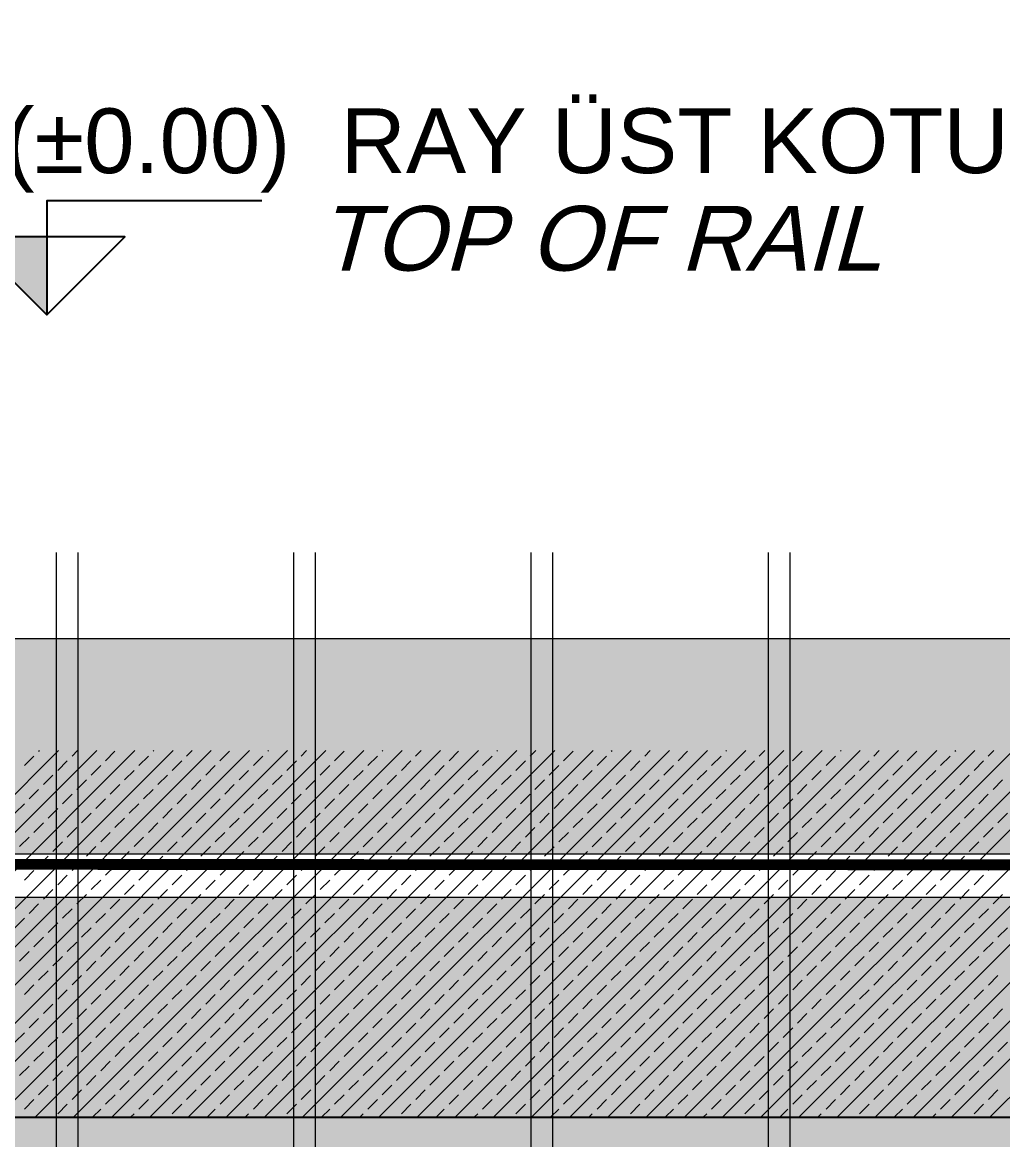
# Model space of a CAD drawing. Header units: metres. Extents: x 400488 to 400591, y 4543956 to 4544011.
# Drawn here: x 400573.79 to 400578.33, y 4543974.11 to 4543979.29 of the extents above; entities that cross this region are included whole.
import ezdxf
from ezdxf.enums import TextEntityAlignment as Align

# ---------------------------------------------------------------- set-up
doc = ezdxf.new("R2010")
doc.units = ezdxf.units.M
doc.linetypes.add('HIDDEN', pattern=[0.375, 0.25, -0.125])
doc.linetypes.add('HIDDEN2', pattern=[4.7625, 3.175, -1.5875])
for name, color, linetype, lineweight in [('A-FLOR-FNSH', 192, 'Continuous', 18), ('A-FLOR-PATT', 8, 'Continuous', 18), ('GD_1', 240, 'Continuous', 5), ('GD_A_BACK-1', 252, 'HIDDEN2', 9), ('GD_hatch2', 34, 'Continuous', 9), ('GD_RETINI', 240, 'Continuous', 5), ('GD_structure', 4, 'Continuous', 5)]:
    doc.layers.add(name, color=color, linetype=linetype, lineweight=lineweight)
doc.layers.add('GD-RIVESTIMENTO', color=254, linetype='Continuous')
doc.layers.add('GD_testi turco', color=2, linetype='Continuous')
doc.styles.add('ARIAL', font='Arial.ttf')
doc.styles.add('ROMANS', font='romans.shx', dxfattribs={"width": 0.85})
doc.styles.add('YP-TXT-ANTET', font='Arial.ttf', dxfattribs={"width": 0.9})

# ---------------------------------------------------------------- blocks, each defined once
blk = doc.blocks.new('gd_sym002')
at = {"color": 2}
blk.add_lwpolyline([(-8.305, 4.403), (0, 4.403), (0, 0), (-3.018, 3.018), (3.024, 3.018), (0, 0)], dxfattribs=at)
blk.add_solid([(0, 3.018), (3.024, 3.018), (0, 0), (3.024, 3.018)], dxfattribs=at)
at = {"color": 0, "style": 'ROMANS', "oblique": 0.1}
blk.add_attdef('QUOTA', text='', height=2.5, dxfattribs=at).set_placement((-0.832, 4.403), align=Align.BOTTOM_RIGHT)

msp = doc.modelspace()

# ---------------------------------------------------------------- hatches: boundary and pattern name
at = {"layer": 'GD_hatch2'}
h = msp.add_hatch(color=256, dxfattribs=at)
h.dxf.hatch_style = 1
h.paths.add_polyline_path([(400560.742, 4543976.4389), (400582.742, 4543976.4389), (400582.742, 4543975.4389), (400560.742, 4543975.4389)])
at = {"layer": 'GD_RETINI', "ltscale": 5}
h = msp.add_hatch(dxfattribs=at)
h.set_pattern_fill('EARTH', color=34, scale=0.1, angle=45)
h.set_pattern_definition([(45, (396526.6472, 4498698.50684), (7e-17, 0.898025612), [0.635, -0.635]), (45, (396526.47884, 4498698.6752), (7e-17, 0.898025612), [0.635, -0.635]), (45, (396526.31046, 4498698.8436), (7e-17, 0.898025612), [0.635, -0.635]), (135, (396526.31046, 4498698.95585), (-0.898025612, 7e-17), [0.635, -0.635]), (135, (396526.47884, 4498699.12423), (-0.898025612, 7e-17), [0.635, -0.635]), (135, (396526.6472, 4498699.2926), (-0.898025612, 7e-17), [0.635, -0.635])])
h.paths.add_polyline_path([(400560.742, 4543967.8239), (400560.742, 4543975.2389), (400582.742, 4543975.2389), (400582.842, 4543967.6489), (400583.842, 4543967.6489), (400583.842, 4544000.6489), (400585.2618, 4544000.6489), (400585.0723, 4544000.0493), (400584.8396, 4543998.0223), (400584.7987, 4543995.8594), (400584.815, 4543994.2841), (400585.0425, 4543991.8968), (400585.1172, 4543986.8447), (400584.9533, 4543984.7646), (400585.0429, 4543982.2556), (400585.1748, 4543978.9119), (400585.1248, 4543975.0907), (400584.5129, 4543972.8297), (400584.7599, 4543970.5789), (400584.4641, 4543966.6826), (400581.5331, 4543966.7632), (400580.35, 4543969.8534), (400581.3449, 4543973.7497), (400575.742, 4543973.7497), (400572.742, 4543973.7497), (400568.3132, 4543974.1715), (400567.742, 4543974.1715), (400563.742, 4543974.1715), (400562.4077, 4543969.6713), (400562.688, 4543966.947), (400559.3042, 4543966.2673), (400559.126, 4543967.5386), (400559.742, 4543967.8239)])

# ---------------------------------------------------------------- linework, layer by layer
at = {"layer": 'A-FLOR-FNSH', "color": 50, "lineweight": 25}
msp.add_line((400560.742, 4543974.2189), (400582.842, 4543974.2189), dxfattribs=at)
at = {"layer": 'A-FLOR-PATT', "linetype": 'Continuous', "lineweight": 5}
for p, q in [((400572.2561, 4543974.2189), (400573.9561, 4543975.9189)), ((400572.433, 4543974.2189), (400574.133, 4543975.9189)), ((400572.6099, 4543974.2189), (400574.3099, 4543975.9189)), ((400572.7868, 4543974.2189), (400574.4868, 4543975.9189)), ((400572.9637, 4543974.2189), (400574.6637, 4543975.9189)), ((400573.1407, 4543974.2189), (400574.8407, 4543975.9189)), ((400573.3176, 4543974.2189), (400575.0176, 4543975.9189)), ((400573.4945, 4543974.2189), (400575.1945, 4543975.9189)), ((400573.6714, 4543974.2189), (400575.3714, 4543975.9189)), ((400573.8483, 4543974.2189), (400575.5483, 4543975.9189)), ((400573.8638, 4543975.9156), (400573.8672, 4543975.9189)), ((400574.0186, 4543975.8934), (400574.0441, 4543975.9189)), ((400574.0253, 4543974.2189), (400575.7253, 4543975.9189)), ((400574.2022, 4543974.2189), (400575.9022, 4543975.9189)), ((400574.3791, 4543974.2189), (400576.0791, 4543975.9189)), ((400574.3945, 4543975.9155), (400574.3979, 4543975.9189)), ((400574.5493, 4543975.8934), (400574.5748, 4543975.9189)), ((400574.556, 4543974.2189), (400576.256, 4543975.9189)), ((400574.7329, 4543974.2189), (400576.4329, 4543975.9189)), ((400574.9098, 4543974.2189), (400576.6098, 4543975.9189)), ((400574.9253, 4543975.9155), (400574.9287, 4543975.9189)), ((400575.0801, 4543975.8934), (400575.1056, 4543975.9189)), ((400575.0868, 4543974.2189), (400576.7868, 4543975.9189)), ((400575.2637, 4543974.2189), (400576.9637, 4543975.9189)), ((400575.4406, 4543974.2189), (400577.1406, 4543975.9189)), ((400575.456, 4543975.9155), (400575.4594, 4543975.9189)), ((400575.6108, 4543975.8934), (400575.6363, 4543975.9189)), ((400575.6175, 4543974.2189), (400577.3175, 4543975.9189)), ((400575.7944, 4543974.2189), (400577.4944, 4543975.9189)), ((400575.9714, 4543974.2189), (400577.6714, 4543975.9189)), ((400575.9868, 4543975.9155), (400575.9902, 4543975.9189)), ((400576.1416, 4543975.8934), (400576.1671, 4543975.9189)), ((400576.1483, 4543974.2189), (400577.8483, 4543975.9189)), ((400576.3252, 4543974.2189), (400578.0252, 4543975.9189)), ((400576.5021, 4543974.2189), (400578.2021, 4543975.9189)), ((400576.5175, 4543975.9155), (400576.5209, 4543975.9189)), ((400576.6723, 4543975.8934), (400576.6978, 4543975.9189)), ((400576.679, 4543974.2189), (400578.379, 4543975.9189)), ((400576.8559, 4543974.2189), (400578.5559, 4543975.9189)), ((400577.0329, 4543974.2189), (400578.7329, 4543975.9189)), ((400577.0482, 4543975.9155), (400577.0517, 4543975.9189)), ((400577.203, 4543975.8934), (400577.2286, 4543975.9189)), ((400577.2098, 4543974.2189), (400578.9098, 4543975.9189)), ((400577.3867, 4543974.2189), (400579.0867, 4543975.9189)), ((400577.5636, 4543974.2189), (400579.2636, 4543975.9189)), ((400577.579, 4543975.9155), (400577.5824, 4543975.9189)), ((400577.7338, 4543975.8933), (400577.7594, 4543975.9189)), ((400577.7405, 4543974.2189), (400579.4405, 4543975.9189)), ((400577.9175, 4543974.2189), (400579.6175, 4543975.9189)), ((400578.0944, 4543974.2189), (400579.7944, 4543975.9189)), ((400578.1097, 4543975.9154), (400578.1132, 4543975.9189)), ((400578.2645, 4543975.8933), (400578.2901, 4543975.9189)), ((400578.2713, 4543974.2189), (400579.9713, 4543975.9189)), ((400573.7975, 4543975.8492), (400573.8417, 4543975.8934)), ((400573.9523, 4543975.8271), (400573.9965, 4543975.8713)), ((400574.1734, 4543975.8713), (400574.2176, 4543975.9156)), ((400574.3282, 4543975.8492), (400574.3724, 4543975.8934)), ((400574.483, 4543975.8271), (400574.5272, 4543975.8713)), ((400574.7041, 4543975.8713), (400574.7484, 4543975.9155)), ((400574.8589, 4543975.8492), (400574.9032, 4543975.8934)), ((400575.0137, 4543975.8271), (400575.058, 4543975.8713)), ((400575.2349, 4543975.8713), (400575.2791, 4543975.9155)), ((400575.3897, 4543975.8492), (400575.4339, 4543975.8934)), ((400575.5445, 4543975.8271), (400575.5887, 4543975.8713)), ((400575.7656, 4543975.8713), (400575.8099, 4543975.9155)), ((400575.9204, 4543975.8492), (400575.9647, 4543975.8934)), ((400576.0752, 4543975.827), (400576.1195, 4543975.8713)), ((400576.2964, 4543975.8713), (400576.3406, 4543975.9155)), ((400576.4512, 4543975.8491), (400576.4954, 4543975.8934)), ((400576.606, 4543975.827), (400576.6502, 4543975.8713)), ((400576.8271, 4543975.8713), (400576.8713, 4543975.9155)), ((400576.9819, 4543975.8491), (400577.0261, 4543975.8934)), ((400577.1367, 4543975.827), (400577.1809, 4543975.8712)), ((400577.3578, 4543975.8712), (400577.4021, 4543975.9155)), ((400577.5126, 4543975.8491), (400577.5569, 4543975.8934)), ((400577.6674, 4543975.827), (400577.7117, 4543975.8712)), ((400577.8886, 4543975.8712), (400577.9328, 4543975.9155)), ((400578.0434, 4543975.8491), (400578.0876, 4543975.8933)), ((400578.1982, 4543975.827), (400578.2424, 4543975.8712)), ((400574.1071, 4543975.805), (400574.1513, 4543975.8492)), ((400574.2619, 4543975.7829), (400574.3061, 4543975.8271)), ((400574.6378, 4543975.805), (400574.682, 4543975.8492)), ((400574.7926, 4543975.7829), (400574.8368, 4543975.8271)), ((400575.1685, 4543975.805), (400575.2128, 4543975.8492)), ((400575.3233, 4543975.7828), (400575.3676, 4543975.8271)), ((400575.6993, 4543975.8049), (400575.7435, 4543975.8492)), ((400575.8541, 4543975.7828), (400575.8983, 4543975.8271)), ((400576.23, 4543975.8049), (400576.2743, 4543975.8492)), ((400576.3848, 4543975.7828), (400576.4291, 4543975.827)), ((400576.7608, 4543975.8049), (400576.805, 4543975.8491)), ((400576.9156, 4543975.7828), (400576.9598, 4543975.827)), ((400577.2915, 4543975.8049), (400577.3357, 4543975.8491)), ((400577.4463, 4543975.7828), (400577.4905, 4543975.827)), ((400577.8222, 4543975.8049), (400577.8665, 4543975.8491)), ((400577.977, 4543975.7828), (400578.0213, 4543975.827)), ((400573.8859, 4543975.7608), (400573.9302, 4543975.805)), ((400574.0407, 4543975.7386), (400574.085, 4543975.7829)), ((400574.4167, 4543975.7607), (400574.4609, 4543975.805)), ((400574.5715, 4543975.7386), (400574.6157, 4543975.7829)), ((400574.9474, 4543975.7607), (400574.9916, 4543975.805)), ((400575.1022, 4543975.7386), (400575.1464, 4543975.7828)), ((400575.4781, 4543975.7607), (400575.5224, 4543975.8049)), ((400575.6329, 4543975.7386), (400575.6772, 4543975.7828)), ((400576.0089, 4543975.7607), (400576.0531, 4543975.8049)), ((400576.1637, 4543975.7386), (400576.2079, 4543975.7828)), ((400576.5396, 4543975.7607), (400576.5839, 4543975.8049)), ((400576.6944, 4543975.7386), (400576.7387, 4543975.7828)), ((400577.0704, 4543975.7607), (400577.1146, 4543975.8049)), ((400577.2252, 4543975.7386), (400577.2694, 4543975.7828)), ((400577.6011, 4543975.7607), (400577.6453, 4543975.8049)), ((400577.7559, 4543975.7385), (400577.8001, 4543975.7828)), ((400578.1318, 4543975.7606), (400578.1761, 4543975.8049)), ((400578.2866, 4543975.7385), (400578.3309, 4543975.7828)), ((400573.8196, 4543975.6944), (400573.8638, 4543975.7386)), ((400573.9744, 4543975.6723), (400574.0186, 4543975.7165)), ((400574.1955, 4543975.7165), (400574.2398, 4543975.7608)), ((400574.3503, 4543975.6944), (400574.3946, 4543975.7386)), ((400574.5051, 4543975.6723), (400574.5494, 4543975.7165)), ((400574.7263, 4543975.7165), (400574.7705, 4543975.7607)), ((400574.8811, 4543975.6944), (400574.9253, 4543975.7386)), ((400575.0359, 4543975.6723), (400575.0801, 4543975.7165)), ((400575.257, 4543975.7165), (400575.3012, 4543975.7607)), ((400575.4118, 4543975.6944), (400575.456, 4543975.7386)), ((400575.5666, 4543975.6723), (400575.6108, 4543975.7165)), ((400575.7877, 4543975.7165), (400575.832, 4543975.7607)), ((400575.9425, 4543975.6944), (400575.9868, 4543975.7386)), ((400576.0973, 4543975.6722), (400576.1416, 4543975.7165)), ((400576.3185, 4543975.7165), (400576.3627, 4543975.7607)), ((400576.4733, 4543975.6943), (400576.5175, 4543975.7386)), ((400576.6281, 4543975.6722), (400576.6723, 4543975.7165)), ((400576.8492, 4543975.7165), (400576.8935, 4543975.7607)), ((400577.004, 4543975.6943), (400577.0483, 4543975.7386)), ((400577.1588, 4543975.6722), (400577.2031, 4543975.7164)), ((400577.38, 4543975.7164), (400577.4242, 4543975.7607)), ((400577.5348, 4543975.6943), (400577.579, 4543975.7386)), ((400577.6896, 4543975.6722), (400577.7338, 4543975.7164)), ((400577.9107, 4543975.7164), (400577.9549, 4543975.7607)), ((400578.0655, 4543975.6943), (400578.1097, 4543975.7385)), ((400578.2203, 4543975.6722), (400578.2645, 4543975.7164)), ((400573.7532, 4543975.6281), (400573.7975, 4543975.6723)), ((400574.1292, 4543975.6502), (400574.1734, 4543975.6944)), ((400574.284, 4543975.6281), (400574.3282, 4543975.6723)), ((400574.6599, 4543975.6502), (400574.7042, 4543975.6944)), ((400574.8147, 4543975.6281), (400574.859, 4543975.6723)), ((400575.1907, 4543975.6502), (400575.2349, 4543975.6944)), ((400575.3455, 4543975.628), (400575.3897, 4543975.6723)), ((400575.7214, 4543975.6501), (400575.7656, 4543975.6944)), ((400575.8762, 4543975.628), (400575.9204, 4543975.6723)), ((400576.2521, 4543975.6501), (400576.2964, 4543975.6944)), ((400576.4069, 4543975.628), (400576.4512, 4543975.6722)), ((400576.7829, 4543975.6501), (400576.8271, 4543975.6943)), ((400576.9377, 4543975.628), (400576.9819, 4543975.6722)), ((400577.3136, 4543975.6501), (400577.3579, 4543975.6943)), ((400577.4684, 4543975.628), (400577.5127, 4543975.6722)), ((400577.8444, 4543975.6501), (400577.8886, 4543975.6943)), ((400577.9992, 4543975.628), (400578.0434, 4543975.6722)), ((400573.908, 4543975.606), (400573.9523, 4543975.6502)), ((400574.0628, 4543975.5838), (400574.1071, 4543975.6281)), ((400574.4388, 4543975.6059), (400574.483, 4543975.6502)), ((400574.5936, 4543975.5838), (400574.6378, 4543975.6281)), ((400574.9695, 4543975.6059), (400575.0138, 4543975.6502)), ((400575.1243, 4543975.5838), (400575.1686, 4543975.628)), ((400575.5003, 4543975.6059), (400575.5445, 4543975.6501)), ((400575.6551, 4543975.5838), (400575.6993, 4543975.628)), ((400576.031, 4543975.6059), (400576.0752, 4543975.6501)), ((400576.1858, 4543975.5838), (400576.23, 4543975.628)), ((400576.5617, 4543975.6059), (400576.606, 4543975.6501)), ((400576.7165, 4543975.5838), (400576.7608, 4543975.628)), ((400577.0925, 4543975.6059), (400577.1367, 4543975.6501)), ((400577.2473, 4543975.5838), (400577.2915, 4543975.628)), ((400577.6232, 4543975.6059), (400577.6675, 4543975.6501)), ((400577.778, 4543975.5837), (400577.8223, 4543975.628)), ((400578.154, 4543975.6058), (400578.1982, 4543975.6501)), ((400578.3088, 4543975.5837), (400578.353, 4543975.628)), ((400573.8417, 4543975.5396), (400573.8859, 4543975.5838)), ((400573.9965, 4543975.5175), (400574.0407, 4543975.5617)), ((400574.2176, 4543975.5617), (400574.2619, 4543975.606)), ((400574.3724, 4543975.5396), (400574.4167, 4543975.5838)), ((400574.5272, 4543975.5175), (400574.5715, 4543975.5617)), ((400574.7484, 4543975.5617), (400574.7926, 4543975.6059)), ((400574.9032, 4543975.5396), (400574.9474, 4543975.5838)), ((400575.058, 4543975.5175), (400575.1022, 4543975.5617)), ((400575.2791, 4543975.5617), (400575.3234, 4543975.6059)), ((400575.4339, 4543975.5396), (400575.4782, 4543975.5838)), ((400575.5887, 4543975.5175), (400575.633, 4543975.5617)), ((400575.8099, 4543975.5617), (400575.8541, 4543975.6059)), ((400575.9647, 4543975.5396), (400576.0089, 4543975.5838)), ((400576.1195, 4543975.5174), (400576.1637, 4543975.5617)), ((400576.3406, 4543975.5617), (400576.3848, 4543975.6059)), ((400576.4954, 4543975.5395), (400576.5396, 4543975.5838)), ((400576.6502, 4543975.5174), (400576.6944, 4543975.5617)), ((400576.8713, 4543975.5617), (400576.9156, 4543975.6059)), ((400577.0261, 4543975.5395), (400577.0704, 4543975.5838)), ((400577.1809, 4543975.5174), (400577.2252, 4543975.5616)), ((400577.4021, 4543975.5616), (400577.4463, 4543975.6059)), ((400577.5569, 4543975.5395), (400577.6011, 4543975.5838)), ((400577.7117, 4543975.5174), (400577.7559, 4543975.5616)), ((400577.9328, 4543975.5616), (400577.9771, 4543975.6059)), ((400578.0876, 4543975.5395), (400578.1319, 4543975.5837)), ((400578.2424, 4543975.5174), (400578.2867, 4543975.5616)), ((400573.7754, 4543975.4733), (400573.8196, 4543975.5175)), ((400574.1513, 4543975.4954), (400574.1955, 4543975.5396)), ((400574.3061, 4543975.4733), (400574.3503, 4543975.5175)), ((400574.682, 4543975.4954), (400574.7263, 4543975.5396)), ((400574.8368, 4543975.4733), (400574.8811, 4543975.5175)), ((400575.2128, 4543975.4954), (400575.257, 4543975.5396)), ((400575.3676, 4543975.4732), (400575.4118, 4543975.5175)), ((400575.7435, 4543975.4953), (400575.7878, 4543975.5396)), ((400575.8983, 4543975.4732), (400575.9426, 4543975.5175)), ((400576.2743, 4543975.4953), (400576.3185, 4543975.5396)), ((400576.4291, 4543975.4732), (400576.4733, 4543975.5174)), ((400576.805, 4543975.4953), (400576.8492, 4543975.5395)), ((400576.9598, 4543975.4732), (400577.004, 4543975.5174)), ((400577.3357, 4543975.4953), (400577.38, 4543975.5395)), ((400577.4905, 4543975.4732), (400577.5348, 4543975.5174)), ((400577.8665, 4543975.4953), (400577.9107, 4543975.5395)), ((400578.0213, 4543975.4732), (400578.0655, 4543975.5174)), ((400573.9302, 4543975.4512), (400573.9744, 4543975.4954)), ((400574.085, 4543975.429), (400574.1292, 4543975.4733)), ((400574.4609, 4543975.4511), (400574.5051, 4543975.4954)), ((400574.6157, 4543975.429), (400574.6599, 4543975.4733)), ((400574.9916, 4543975.4511), (400575.0359, 4543975.4954)), ((400575.1464, 4543975.429), (400575.1907, 4543975.4732)), ((400575.5224, 4543975.4511), (400575.5666, 4543975.4953)), ((400575.6772, 4543975.429), (400575.7214, 4543975.4732)), ((400576.0531, 4543975.4511), (400576.0974, 4543975.4953)), ((400576.2079, 4543975.429), (400576.2522, 4543975.4732)), ((400576.5839, 4543975.4511), (400576.6281, 4543975.4953)), ((400576.7387, 4543975.429), (400576.7829, 4543975.4732)), ((400577.1146, 4543975.4511), (400577.1588, 4543975.4953)), ((400577.2694, 4543975.429), (400577.3136, 4543975.4732)), ((400577.6453, 4543975.4511), (400577.6896, 4543975.4953)), ((400577.8001, 4543975.4289), (400577.8444, 4543975.4732)), ((400578.1761, 4543975.451), (400578.2203, 4543975.4953)), ((400573.8638, 4543975.3848), (400573.9081, 4543975.429)), ((400574.0186, 4543975.3627), (400574.0629, 4543975.4069)), ((400574.2398, 4543975.4069), (400574.284, 4543975.4512)), ((400574.3946, 4543975.3848), (400574.4388, 4543975.429)), ((400574.5494, 4543975.3627), (400574.5936, 4543975.4069)), ((400574.7705, 4543975.4069), (400574.8147, 4543975.4511)), ((400574.9253, 4543975.3848), (400574.9695, 4543975.429)), ((400575.0801, 4543975.3627), (400575.1243, 4543975.4069)), ((400575.3012, 4543975.4069), (400575.3455, 4543975.4511)), ((400575.456, 4543975.3848), (400575.5003, 4543975.429)), ((400575.6108, 4543975.3627), (400575.6551, 4543975.4069)), ((400575.832, 4543975.4069), (400575.8762, 4543975.4511)), ((400575.9868, 4543975.3848), (400576.031, 4543975.429)), ((400576.1416, 4543975.3626), (400576.1858, 4543975.4069)), ((400576.3627, 4543975.4069), (400576.407, 4543975.4511)), ((400576.5175, 4543975.3847), (400576.5618, 4543975.429)), ((400576.6723, 4543975.3626), (400576.7166, 4543975.4069)), ((400576.8935, 4543975.4069), (400576.9377, 4543975.4511)), ((400577.0483, 4543975.3847), (400577.0925, 4543975.429)), ((400577.2031, 4543975.3626), (400577.2473, 4543975.4068)), ((400577.4242, 4543975.4068), (400577.4684, 4543975.4511)), ((400577.579, 4543975.3847), (400577.6232, 4543975.429)), ((400577.7338, 4543975.3626), (400577.778, 4543975.4068)), ((400577.9549, 4543975.4068), (400577.9992, 4543975.4511)), ((400578.1097, 4543975.3847), (400578.154, 4543975.4289)), ((400578.2645, 4543975.3626), (400578.3088, 4543975.4068)), ((400573.7975, 4543975.3185), (400573.8417, 4543975.3627)), ((400574.1734, 4543975.3406), (400574.2177, 4543975.3848)), ((400574.3282, 4543975.3185), (400574.3725, 4543975.3627)), ((400574.7042, 4543975.3406), (400574.7484, 4543975.3848)), ((400574.859, 4543975.3185), (400574.9032, 4543975.3627)), ((400575.2349, 4543975.3406), (400575.2791, 4543975.3848)), ((400575.3897, 4543975.3184), (400575.4339, 4543975.3627)), ((400575.7656, 4543975.3405), (400575.8099, 4543975.3848)), ((400575.9204, 4543975.3184), (400575.9647, 4543975.3627)), ((400576.2964, 4543975.3405), (400576.3406, 4543975.3848)), ((400576.4512, 4543975.3184), (400576.4954, 4543975.3626)), ((400576.8271, 4543975.3405), (400576.8714, 4543975.3847)), ((400576.9819, 4543975.3184), (400577.0262, 4543975.3626)), ((400577.3579, 4543975.3405), (400577.4021, 4543975.3847)), ((400577.5127, 4543975.3184), (400577.5569, 4543975.3626)), ((400577.8886, 4543975.3405), (400577.9328, 4543975.3847)), ((400578.0434, 4543975.3184), (400578.0876, 4543975.3626)), ((400573.9523, 4543975.2964), (400573.9965, 4543975.3406)), ((400574.1071, 4543975.2742), (400574.1513, 4543975.3185)), ((400574.483, 4543975.2963), (400574.5273, 4543975.3406)), ((400574.6378, 4543975.2742), (400574.6821, 4543975.3185)), ((400575.0138, 4543975.2963), (400575.058, 4543975.3406)), ((400575.1686, 4543975.2742), (400575.2128, 4543975.3184)), ((400575.5445, 4543975.2963), (400575.5887, 4543975.3405)), ((400575.6993, 4543975.2742), (400575.7435, 4543975.3184)), ((400576.0752, 4543975.2963), (400576.1195, 4543975.3405)), ((400576.23, 4543975.2742), (400576.2743, 4543975.3184)), ((400576.606, 4543975.2963), (400576.6502, 4543975.3405)), ((400576.7608, 4543975.2742), (400576.805, 4543975.3184)), ((400577.1367, 4543975.2963), (400577.181, 4543975.3405)), ((400577.2915, 4543975.2742), (400577.3358, 4543975.3184)), ((400577.6675, 4543975.2963), (400577.7117, 4543975.3405)), ((400577.8223, 4543975.2741), (400577.8665, 4543975.3184)), ((400578.1982, 4543975.2962), (400578.2424, 4543975.3405)), ((400573.8859, 4543975.23), (400573.9302, 4543975.2742)), ((400574.0407, 4543975.2079), (400574.085, 4543975.2521)), ((400574.2619, 4543975.2521), (400574.3061, 4543975.2964)), ((400574.4167, 4543975.23), (400574.4609, 4543975.2742)), ((400574.5715, 4543975.2079), (400574.6157, 4543975.2521)), ((400574.7926, 4543975.2521), (400574.8368, 4543975.2963)), ((400574.9474, 4543975.23), (400574.9916, 4543975.2742)), ((400575.1022, 4543975.2079), (400575.1464, 4543975.2521)), ((400575.3234, 4543975.2521), (400575.3676, 4543975.2963)), ((400575.4782, 4543975.23), (400575.5224, 4543975.2742)), ((400575.633, 4543975.2079), (400575.6772, 4543975.2521)), ((400575.8541, 4543975.2521), (400575.8983, 4543975.2963)), ((400576.0089, 4543975.23), (400576.0531, 4543975.2742)), ((400576.1637, 4543975.2078), (400576.2079, 4543975.2521)), ((400576.3848, 4543975.2521), (400576.4291, 4543975.2963)), ((400576.5396, 4543975.2299), (400576.5839, 4543975.2742)), ((400576.6944, 4543975.2078), (400576.7387, 4543975.2521)), ((400576.9156, 4543975.2521), (400576.9598, 4543975.2963)), ((400577.0704, 4543975.2299), (400577.1146, 4543975.2742)), ((400577.2252, 4543975.2078), (400577.2694, 4543975.252)), ((400577.4463, 4543975.252), (400577.4906, 4543975.2963)), ((400577.6011, 4543975.2299), (400577.6454, 4543975.2742)), ((400577.7559, 4543975.2078), (400577.8002, 4543975.252)), ((400577.9771, 4543975.252), (400578.0213, 4543975.2963)), ((400578.1319, 4543975.2299), (400578.1761, 4543975.2741)), ((400578.2867, 4543975.2078), (400578.3309, 4543975.252)), ((400573.8196, 4543975.1637), (400573.8638, 4543975.2079)), ((400574.1955, 4543975.1858), (400574.2398, 4543975.23)), ((400574.3503, 4543975.1637), (400574.3946, 4543975.2079)), ((400574.7263, 4543975.1858), (400574.7705, 4543975.23)), ((400574.8811, 4543975.1637), (400574.9253, 4543975.2079)), ((400575.257, 4543975.1858), (400575.3012, 4543975.23)), ((400575.4118, 4543975.1636), (400575.456, 4543975.2079)), ((400575.7878, 4543975.1857), (400575.832, 4543975.23)), ((400575.9426, 4543975.1636), (400575.9868, 4543975.2079)), ((400576.3185, 4543975.1857), (400576.3627, 4543975.23)), ((400576.4733, 4543975.1636), (400576.5175, 4543975.2078)), ((400576.8492, 4543975.1857), (400576.8935, 4543975.2299)), ((400577.004, 4543975.1636), (400577.0483, 4543975.2078)), ((400577.38, 4543975.1857), (400577.4242, 4543975.2299)), ((400577.5348, 4543975.1636), (400577.579, 4543975.2078)), ((400577.9107, 4543975.1857), (400577.955, 4543975.2299)), ((400578.0655, 4543975.1636), (400578.1098, 4543975.2078)), ((400573.7533, 4543975.0973), (400573.7975, 4543975.1416)), ((400573.9744, 4543975.1416), (400574.0186, 4543975.1858)), ((400574.1292, 4543975.1194), (400574.1734, 4543975.1637)), ((400574.284, 4543975.0973), (400574.3282, 4543975.1416)), ((400574.5051, 4543975.1415), (400574.5494, 4543975.1858)), ((400574.6599, 4543975.1194), (400574.7042, 4543975.1637)), ((400574.8147, 4543975.0973), (400574.859, 4543975.1415)), ((400575.0359, 4543975.1415), (400575.0801, 4543975.1858)), ((400575.1907, 4543975.1194), (400575.2349, 4543975.1636)), ((400575.3455, 4543975.0973), (400575.3897, 4543975.1415)), ((400575.5666, 4543975.1415), (400575.6108, 4543975.1857)), ((400575.7214, 4543975.1194), (400575.7656, 4543975.1636)), ((400576.0974, 4543975.1415), (400576.1416, 4543975.1857)), ((400576.2522, 4543975.1194), (400576.2964, 4543975.1636)), ((400576.6281, 4543975.1415), (400576.6723, 4543975.1857)), ((400576.7829, 4543975.1194), (400576.8271, 4543975.1636)), ((400577.1588, 4543975.1415), (400577.2031, 4543975.1857)), ((400577.3136, 4543975.1194), (400577.3579, 4543975.1636)), ((400577.6896, 4543975.1415), (400577.7338, 4543975.1857)), ((400577.8444, 4543975.1193), (400577.8886, 4543975.1636)), ((400578.2203, 4543975.1414), (400578.2646, 4543975.1857)), ((400573.9081, 4543975.0752), (400573.9523, 4543975.1194)), ((400574.0629, 4543975.0531), (400574.1071, 4543975.0973)), ((400574.4388, 4543975.0752), (400574.483, 4543975.1194)), ((400574.5936, 4543975.0531), (400574.6378, 4543975.0973)), ((400574.9695, 4543975.0752), (400575.0138, 4543975.1194)), ((400575.1243, 4543975.0531), (400575.1686, 4543975.0973)), ((400575.5003, 4543975.0752), (400575.5445, 4543975.1194)), ((400575.6551, 4543975.0531), (400575.6993, 4543975.0973)), ((400575.8762, 4543975.0973), (400575.9204, 4543975.1415)), ((400576.031, 4543975.0752), (400576.0752, 4543975.1194)), ((400576.1858, 4543975.053), (400576.23, 4543975.0973)), ((400576.407, 4543975.0973), (400576.4512, 4543975.1415)), ((400576.5618, 4543975.0751), (400576.606, 4543975.1194)), ((400576.7166, 4543975.053), (400576.7608, 4543975.0973)), ((400576.9377, 4543975.0973), (400576.9819, 4543975.1415)), ((400577.0925, 4543975.0751), (400577.1367, 4543975.1194)), ((400577.2473, 4543975.053), (400577.2915, 4543975.0972)), ((400577.4684, 4543975.0972), (400577.5127, 4543975.1415)), ((400577.6232, 4543975.0751), (400577.6675, 4543975.1194)), ((400577.778, 4543975.053), (400577.8223, 4543975.0972)), ((400577.9992, 4543975.0972), (400578.0434, 4543975.1415)), ((400578.154, 4543975.0751), (400578.1982, 4543975.1193)), ((400578.3088, 4543975.053), (400578.353, 4543975.0972)), ((400573.8417, 4543975.0089), (400573.8859, 4543975.0531)), ((400574.2177, 4543975.031), (400574.2619, 4543975.0752)), ((400574.3725, 4543975.0089), (400574.4167, 4543975.0531)), ((400574.7484, 4543975.031), (400574.7926, 4543975.0752)), ((400574.9032, 4543975.0089), (400574.9474, 4543975.0531)), ((400575.2791, 4543975.031), (400575.3234, 4543975.0752)), ((400575.4339, 4543975.0088), (400575.4782, 4543975.0531)), ((400575.8099, 4543975.0309), (400575.8541, 4543975.0752)), ((400575.9647, 4543975.0088), (400576.0089, 4543975.0531)), ((400576.3406, 4543975.0309), (400576.3848, 4543975.0752)), ((400576.4954, 4543975.0088), (400576.5396, 4543975.053)), ((400576.8714, 4543975.0309), (400576.9156, 4543975.0751)), ((400577.0262, 4543975.0088), (400577.0704, 4543975.053)), ((400577.4021, 4543975.0309), (400577.4463, 4543975.0751)), ((400577.5569, 4543975.0088), (400577.6011, 4543975.053)), ((400577.9328, 4543975.0309), (400577.9771, 4543975.0751)), ((400578.0876, 4543975.0088), (400578.1319, 4543975.053)), ((400573.7754, 4543974.9425), (400573.8196, 4543974.9868)), ((400573.9965, 4543974.9868), (400574.0407, 4543975.031)), ((400574.1513, 4543974.9646), (400574.1955, 4543975.0089)), ((400574.3061, 4543974.9425), (400574.3503, 4543974.9868)), ((400574.5273, 4543974.9867), (400574.5715, 4543975.031)), ((400574.6821, 4543974.9646), (400574.7263, 4543975.0089)), ((400574.8369, 4543974.9425), (400574.8811, 4543974.9867)), ((400575.058, 4543974.9867), (400575.1022, 4543975.031)), ((400575.2128, 4543974.9646), (400575.257, 4543975.0088)), ((400575.3676, 4543974.9425), (400575.4118, 4543974.9867)), ((400575.5887, 4543974.9867), (400575.633, 4543975.0309)), ((400575.7435, 4543974.9646), (400575.7878, 4543975.0088)), ((400575.8983, 4543974.9425), (400575.9426, 4543974.9867)), ((400576.1195, 4543974.9867), (400576.1637, 4543975.0309)), ((400576.2743, 4543974.9646), (400576.3185, 4543975.0088)), ((400576.4291, 4543974.9425), (400576.4733, 4543974.9867)), ((400576.6502, 4543974.9867), (400576.6944, 4543975.0309)), ((400576.805, 4543974.9646), (400576.8492, 4543975.0088)), ((400576.9598, 4543974.9425), (400577.004, 4543974.9867)), ((400577.181, 4543974.9867), (400577.2252, 4543975.0309)), ((400577.3358, 4543974.9646), (400577.38, 4543975.0088)), ((400577.4906, 4543974.9424), (400577.5348, 4543974.9867)), ((400577.7117, 4543974.9867), (400577.7559, 4543975.0309)), ((400577.8665, 4543974.9645), (400577.9107, 4543975.0088)), ((400578.0213, 4543974.9424), (400578.0655, 4543974.9867)), ((400578.2424, 4543974.9866), (400578.2867, 4543975.0309)), ((400573.9302, 4543974.9204), (400573.9744, 4543974.9647)), ((400574.085, 4543974.8983), (400574.1292, 4543974.9425)), ((400574.4609, 4543974.9204), (400574.5051, 4543974.9646)), ((400574.6157, 4543974.8983), (400574.6599, 4543974.9425)), ((400574.9917, 4543974.9204), (400575.0359, 4543974.9646)), ((400575.1465, 4543974.8983), (400575.1907, 4543974.9425)), ((400575.5224, 4543974.9204), (400575.5666, 4543974.9646)), ((400575.6772, 4543974.8983), (400575.7214, 4543974.9425)), ((400576.0531, 4543974.9204), (400576.0974, 4543974.9646)), ((400576.2079, 4543974.8982), (400576.2522, 4543974.9425)), ((400576.5839, 4543974.9203), (400576.6281, 4543974.9646)), ((400576.7387, 4543974.8982), (400576.7829, 4543974.9425)), ((400577.1146, 4543974.9203), (400577.1588, 4543974.9646)), ((400577.2694, 4543974.8982), (400577.3136, 4543974.9424)), ((400577.6454, 4543974.9203), (400577.6896, 4543974.9646)), ((400577.8002, 4543974.8982), (400577.8444, 4543974.9424)), ((400578.1761, 4543974.9203), (400578.2203, 4543974.9645)), ((400573.8638, 4543974.8541), (400573.9081, 4543974.8983)), ((400574.2398, 4543974.8762), (400574.284, 4543974.9204)), ((400574.3946, 4543974.8541), (400574.4388, 4543974.8983)), ((400574.7705, 4543974.8762), (400574.8147, 4543974.9204)), ((400574.9253, 4543974.8541), (400574.9695, 4543974.8983)), ((400575.3013, 4543974.8762), (400575.3455, 4543974.9204)), ((400575.4561, 4543974.854), (400575.5003, 4543974.8983)), ((400575.832, 4543974.8761), (400575.8762, 4543974.9204)), ((400575.9868, 4543974.854), (400576.031, 4543974.8983)), ((400576.3627, 4543974.8761), (400576.407, 4543974.9204)), ((400576.5175, 4543974.854), (400576.5618, 4543974.8982)), ((400576.8935, 4543974.8761), (400576.9377, 4543974.9203)), ((400577.0483, 4543974.854), (400577.0925, 4543974.8982)), ((400577.4242, 4543974.8761), (400577.4684, 4543974.9203)), ((400577.579, 4543974.854), (400577.6232, 4543974.8982)), ((400577.955, 4543974.8761), (400577.9992, 4543974.9203)), ((400578.1098, 4543974.854), (400578.154, 4543974.8982)), ((400573.7975, 4543974.7877), (400573.8417, 4543974.832)), ((400574.0186, 4543974.832), (400574.0629, 4543974.8762)), ((400574.1734, 4543974.8098), (400574.2177, 4543974.8541)), ((400574.3282, 4543974.7877), (400574.3725, 4543974.832)), ((400574.5494, 4543974.8319), (400574.5936, 4543974.8762)), ((400574.7042, 4543974.8098), (400574.7484, 4543974.8541)), ((400574.859, 4543974.7877), (400574.9032, 4543974.8319)), ((400575.0801, 4543974.8319), (400575.1243, 4543974.8762)), ((400575.2349, 4543974.8098), (400575.2791, 4543974.854)), ((400575.3897, 4543974.7877), (400575.4339, 4543974.8319)), ((400575.6109, 4543974.8319), (400575.6551, 4543974.8761)), ((400575.7657, 4543974.8098), (400575.8099, 4543974.854)), ((400575.9205, 4543974.7877), (400575.9647, 4543974.8319)), ((400576.1416, 4543974.8319), (400576.1858, 4543974.8761)), ((400576.2964, 4543974.8098), (400576.3406, 4543974.854)), ((400576.4512, 4543974.7877), (400576.4954, 4543974.8319)), ((400576.6723, 4543974.8319), (400576.7166, 4543974.8761)), ((400576.8271, 4543974.8098), (400576.8714, 4543974.854)), ((400576.9819, 4543974.7877), (400577.0262, 4543974.8319)), ((400577.2031, 4543974.8319), (400577.2473, 4543974.8761)), ((400577.3579, 4543974.8098), (400577.4021, 4543974.854)), ((400577.5127, 4543974.7876), (400577.5569, 4543974.8319)), ((400577.7338, 4543974.8319), (400577.778, 4543974.8761)), ((400577.8886, 4543974.8097), (400577.9328, 4543974.854)), ((400578.0434, 4543974.7876), (400578.0876, 4543974.8319)), ((400578.2646, 4543974.8318), (400578.3088, 4543974.8761)), ((400573.9523, 4543974.7656), (400573.9965, 4543974.8099)), ((400574.1071, 4543974.7435), (400574.1513, 4543974.7877)), ((400574.483, 4543974.7656), (400574.5273, 4543974.8098)), ((400574.6378, 4543974.7435), (400574.6821, 4543974.7877)), ((400575.0138, 4543974.7656), (400575.058, 4543974.8098)), ((400575.1686, 4543974.7435), (400575.2128, 4543974.7877)), ((400575.5445, 4543974.7656), (400575.5887, 4543974.8098)), ((400575.6993, 4543974.7435), (400575.7435, 4543974.7877)), ((400576.0753, 4543974.7656), (400576.1195, 4543974.8098)), ((400576.2301, 4543974.7434), (400576.2743, 4543974.7877)), ((400576.606, 4543974.7656), (400576.6502, 4543974.8098)), ((400576.7608, 4543974.7434), (400576.805, 4543974.7877)), ((400577.1367, 4543974.7655), (400577.181, 4543974.8098)), ((400577.2915, 4543974.7434), (400577.3358, 4543974.7876)), ((400577.6675, 4543974.7655), (400577.7117, 4543974.8098)), ((400577.8223, 4543974.7434), (400577.8665, 4543974.7876)), ((400578.1982, 4543974.7655), (400578.2424, 4543974.8097)), ((400573.886, 4543974.6993), (400573.9302, 4543974.7435)), ((400574.2619, 4543974.7214), (400574.3061, 4543974.7656)), ((400574.4167, 4543974.6993), (400574.4609, 4543974.7435)), ((400574.7926, 4543974.7214), (400574.8369, 4543974.7656)), ((400574.9474, 4543974.6993), (400574.9917, 4543974.7435)), ((400575.3234, 4543974.7214), (400575.3676, 4543974.7656)), ((400575.4782, 4543974.6992), (400575.5224, 4543974.7435)), ((400575.8541, 4543974.7213), (400575.8983, 4543974.7656)), ((400576.0089, 4543974.6992), (400576.0531, 4543974.7435)), ((400576.3849, 4543974.7213), (400576.4291, 4543974.7656)), ((400576.5397, 4543974.6992), (400576.5839, 4543974.7434)), ((400576.9156, 4543974.7213), (400576.9598, 4543974.7655)), ((400577.0704, 4543974.6992), (400577.1146, 4543974.7434)), ((400577.4463, 4543974.7213), (400577.4906, 4543974.7655)), ((400577.6011, 4543974.6992), (400577.6454, 4543974.7434)), ((400577.9771, 4543974.7213), (400578.0213, 4543974.7655)), ((400578.1319, 4543974.6992), (400578.1761, 4543974.7434)), ((400573.8196, 4543974.6329), (400573.8638, 4543974.6772)), ((400574.0408, 4543974.6772), (400574.085, 4543974.7214)), ((400574.1956, 4543974.655), (400574.2398, 4543974.6993)), ((400574.3504, 4543974.6329), (400574.3946, 4543974.6772)), ((400574.5715, 4543974.6771), (400574.6157, 4543974.7214)), ((400574.7263, 4543974.655), (400574.7705, 4543974.6993)), ((400574.8811, 4543974.6329), (400574.9253, 4543974.6771)), ((400575.1022, 4543974.6771), (400575.1465, 4543974.7214)), ((400575.257, 4543974.655), (400575.3013, 4543974.6992)), ((400575.4118, 4543974.6329), (400575.4561, 4543974.6771)), ((400575.633, 4543974.6771), (400575.6772, 4543974.7213)), ((400575.7878, 4543974.655), (400575.832, 4543974.6992)), ((400575.9426, 4543974.6329), (400575.9868, 4543974.6771)), ((400576.1637, 4543974.6771), (400576.2079, 4543974.7213)), ((400576.3185, 4543974.655), (400576.3627, 4543974.6992)), ((400576.4733, 4543974.6329), (400576.5175, 4543974.6771)), ((400576.6945, 4543974.6771), (400576.7387, 4543974.7213)), ((400576.8493, 4543974.655), (400576.8935, 4543974.6992)), ((400577.0041, 4543974.6329), (400577.0483, 4543974.6771)), ((400577.2252, 4543974.6771), (400577.2694, 4543974.7213)), ((400577.38, 4543974.655), (400577.4242, 4543974.6992)), ((400577.5348, 4543974.6328), (400577.579, 4543974.6771)), ((400577.7559, 4543974.6771), (400577.8002, 4543974.7213)), ((400577.9107, 4543974.6549), (400577.955, 4543974.6992)), ((400578.0655, 4543974.6328), (400578.1098, 4543974.6771)), ((400578.2867, 4543974.677), (400578.3309, 4543974.7213)), ((400573.9744, 4543974.6108), (400574.0186, 4543974.6551)), ((400574.1292, 4543974.5887), (400574.1734, 4543974.6329)), ((400574.5052, 4543974.6108), (400574.5494, 4543974.655)), ((400574.66, 4543974.5887), (400574.7042, 4543974.6329)), ((400575.0359, 4543974.6108), (400575.0801, 4543974.655)), ((400575.1907, 4543974.5887), (400575.2349, 4543974.6329)), ((400575.5666, 4543974.6108), (400575.6109, 4543974.655)), ((400575.7214, 4543974.5887), (400575.7657, 4543974.6329)), ((400576.0974, 4543974.6108), (400576.1416, 4543974.655)), ((400576.2522, 4543974.5886), (400576.2964, 4543974.6329)), ((400576.6281, 4543974.6108), (400576.6723, 4543974.655)), ((400576.7829, 4543974.5886), (400576.8271, 4543974.6329)), ((400577.1589, 4543974.6107), (400577.2031, 4543974.655)), ((400577.3137, 4543974.5886), (400577.3579, 4543974.6328)), ((400577.6896, 4543974.6107), (400577.7338, 4543974.655)), ((400577.8444, 4543974.5886), (400577.8886, 4543974.6328)), ((400578.2203, 4543974.6107), (400578.2646, 4543974.6549)), ((400573.7533, 4543974.5666), (400573.7975, 4543974.6108)), ((400573.9081, 4543974.5445), (400573.9523, 4543974.5887)), ((400574.284, 4543974.5666), (400574.3282, 4543974.6108)), ((400574.4388, 4543974.5445), (400574.483, 4543974.5887)), ((400574.8148, 4543974.5666), (400574.859, 4543974.6108)), ((400574.9696, 4543974.5445), (400575.0138, 4543974.5887)), ((400575.3455, 4543974.5666), (400575.3897, 4543974.6108)), ((400575.5003, 4543974.5444), (400575.5445, 4543974.5887)), ((400575.8762, 4543974.5665), (400575.9205, 4543974.6108)), ((400576.031, 4543974.5444), (400576.0753, 4543974.5887)), ((400576.407, 4543974.5665), (400576.4512, 4543974.6108)), ((400576.5618, 4543974.5444), (400576.606, 4543974.5886)), ((400576.9377, 4543974.5665), (400576.9819, 4543974.6107)), ((400577.0925, 4543974.5444), (400577.1367, 4543974.5886)), ((400577.4685, 4543974.5665), (400577.5127, 4543974.6107)), ((400577.6233, 4543974.5444), (400577.6675, 4543974.5886)), ((400577.9992, 4543974.5665), (400578.0434, 4543974.6107)), ((400578.154, 4543974.5444), (400578.1982, 4543974.5886)), ((400573.8417, 4543974.4781), (400573.886, 4543974.5224)), ((400574.0629, 4543974.5224), (400574.1071, 4543974.5666)), ((400574.2177, 4543974.5002), (400574.2619, 4543974.5445)), ((400574.3725, 4543974.4781), (400574.4167, 4543974.5224)), ((400574.5936, 4543974.5223), (400574.6378, 4543974.5666)), ((400574.7484, 4543974.5002), (400574.7926, 4543974.5445)), ((400574.9032, 4543974.4781), (400574.9474, 4543974.5223)), ((400575.1244, 4543974.5223), (400575.1686, 4543974.5666)), ((400575.2792, 4543974.5002), (400575.3234, 4543974.5444)), ((400575.434, 4543974.4781), (400575.4782, 4543974.5223)), ((400575.6551, 4543974.5223), (400575.6993, 4543974.5665)), ((400575.8099, 4543974.5002), (400575.8541, 4543974.5444)), ((400575.9647, 4543974.4781), (400576.0089, 4543974.5223)), ((400576.1858, 4543974.5223), (400576.2301, 4543974.5665)), ((400576.3406, 4543974.5002), (400576.3849, 4543974.5444)), ((400576.4954, 4543974.4781), (400576.5397, 4543974.5223)), ((400576.7166, 4543974.5223), (400576.7608, 4543974.5665)), ((400576.8714, 4543974.5002), (400576.9156, 4543974.5444)), ((400577.0262, 4543974.4781), (400577.0704, 4543974.5223)), ((400577.2473, 4543974.5223), (400577.2915, 4543974.5665)), ((400577.4021, 4543974.5002), (400577.4463, 4543974.5444)), ((400577.5569, 4543974.478), (400577.6011, 4543974.5223)), ((400577.7781, 4543974.5223), (400577.8223, 4543974.5665)), ((400577.9329, 4543974.5001), (400577.9771, 4543974.5444)), ((400578.0877, 4543974.478), (400578.1319, 4543974.5223)), ((400578.3088, 4543974.5222), (400578.353, 4543974.5665)), ((400573.9965, 4543974.456), (400574.0408, 4543974.5003)), ((400574.1513, 4543974.4339), (400574.1956, 4543974.4781)), ((400574.5273, 4543974.456), (400574.5715, 4543974.5002)), ((400574.6821, 4543974.4339), (400574.7263, 4543974.4781)), ((400575.058, 4543974.456), (400575.1022, 4543974.5002)), ((400575.2128, 4543974.4339), (400575.257, 4543974.4781)), ((400575.5888, 4543974.456), (400575.633, 4543974.5002)), ((400575.7436, 4543974.4339), (400575.7878, 4543974.4781)), ((400576.1195, 4543974.456), (400576.1637, 4543974.5002)), ((400576.2743, 4543974.4338), (400576.3185, 4543974.4781)), ((400576.6502, 4543974.456), (400576.6945, 4543974.5002)), ((400576.805, 4543974.4338), (400576.8493, 4543974.4781)), ((400577.181, 4543974.4559), (400577.2252, 4543974.5002)), ((400577.3358, 4543974.4338), (400577.38, 4543974.478)), ((400577.7117, 4543974.4559), (400577.7559, 4543974.5002)), ((400577.8665, 4543974.4338), (400577.9107, 4543974.478)), ((400578.2425, 4543974.4559), (400578.2867, 4543974.5001)), ((400573.7754, 4543974.4118), (400573.8196, 4543974.456)), ((400573.9302, 4543974.3897), (400573.9744, 4543974.4339)), ((400574.3061, 4543974.4118), (400574.3504, 4543974.456)), ((400574.4609, 4543974.3897), (400574.5052, 4543974.4339)), ((400574.8369, 4543974.4118), (400574.8811, 4543974.456)), ((400574.9917, 4543974.3897), (400575.0359, 4543974.4339)), ((400575.3676, 4543974.4118), (400575.4118, 4543974.456)), ((400575.5224, 4543974.3896), (400575.5666, 4543974.4339)), ((400575.8984, 4543974.4117), (400575.9426, 4543974.456)), ((400576.0532, 4543974.3896), (400576.0974, 4543974.4339)), ((400576.4291, 4543974.4117), (400576.4733, 4543974.456)), ((400576.5839, 4543974.3896), (400576.6281, 4543974.4338)), ((400576.9598, 4543974.4117), (400577.0041, 4543974.4559)), ((400577.1146, 4543974.3896), (400577.1589, 4543974.4338)), ((400577.4906, 4543974.4117), (400577.5348, 4543974.4559)), ((400577.6454, 4543974.3896), (400577.6896, 4543974.4338)), ((400578.0213, 4543974.4117), (400578.0655, 4543974.4559)), ((400578.1761, 4543974.3896), (400578.2203, 4543974.4338)), ((400573.8638, 4543974.3233), (400573.9081, 4543974.3676)), ((400574.085, 4543974.3676), (400574.1292, 4543974.4118)), ((400574.2398, 4543974.3454), (400574.284, 4543974.3897)), ((400574.3946, 4543974.3233), (400574.4388, 4543974.3676)), ((400574.6157, 4543974.3675), (400574.66, 4543974.4118)), ((400574.7705, 4543974.3454), (400574.8148, 4543974.3897)), ((400574.9253, 4543974.3233), (400574.9696, 4543974.3675)), ((400575.1465, 4543974.3675), (400575.1907, 4543974.4118)), ((400575.3013, 4543974.3454), (400575.3455, 4543974.3896)), ((400575.4561, 4543974.3233), (400575.5003, 4543974.3675)), ((400575.6772, 4543974.3675), (400575.7214, 4543974.4117)), ((400575.832, 4543974.3454), (400575.8762, 4543974.3896)), ((400575.9868, 4543974.3233), (400576.031, 4543974.3675)), ((400576.208, 4543974.3675), (400576.2522, 4543974.4117)), ((400576.3628, 4543974.3454), (400576.407, 4543974.3896)), ((400576.5176, 4543974.3233), (400576.5618, 4543974.3675)), ((400576.7387, 4543974.3675), (400576.7829, 4543974.4117)), ((400576.8935, 4543974.3454), (400576.9377, 4543974.3896)), ((400577.0483, 4543974.3233), (400577.0925, 4543974.3675)), ((400577.2694, 4543974.3675), (400577.3137, 4543974.4117)), ((400577.4242, 4543974.3454), (400577.4685, 4543974.3896)), ((400577.579, 4543974.3232), (400577.6233, 4543974.3675)), ((400577.8002, 4543974.3675), (400577.8444, 4543974.4117)), ((400577.955, 4543974.3453), (400577.9992, 4543974.3896)), ((400578.1098, 4543974.3232), (400578.154, 4543974.3675)), ((400574.0186, 4543974.3012), (400574.0629, 4543974.3455)), ((400574.1734, 4543974.2791), (400574.2177, 4543974.3233)), ((400574.5494, 4543974.3012), (400574.5936, 4543974.3454)), ((400574.7042, 4543974.2791), (400574.7484, 4543974.3233)), ((400575.0801, 4543974.3012), (400575.1244, 4543974.3454)), ((400575.2349, 4543974.2791), (400575.2792, 4543974.3233)), ((400575.6109, 4543974.3012), (400575.6551, 4543974.3454)), ((400575.7657, 4543974.2791), (400575.8099, 4543974.3233)), ((400576.1416, 4543974.3012), (400576.1858, 4543974.3454)), ((400576.2964, 4543974.279), (400576.3406, 4543974.3233)), ((400576.6724, 4543974.3012), (400576.7166, 4543974.3454)), ((400576.8272, 4543974.279), (400576.8714, 4543974.3233)), ((400577.2031, 4543974.3011), (400577.2473, 4543974.3454)), ((400577.3579, 4543974.279), (400577.4021, 4543974.3232)), ((400577.7338, 4543974.3011), (400577.7781, 4543974.3454)), ((400577.8886, 4543974.279), (400577.9329, 4543974.3232)), ((400578.2646, 4543974.3011), (400578.3088, 4543974.3453)), ((400573.7975, 4543974.257), (400573.8417, 4543974.3012)), ((400573.9523, 4543974.2349), (400573.9965, 4543974.2791)), ((400574.3282, 4543974.257), (400574.3725, 4543974.3012)), ((400574.483, 4543974.2349), (400574.5273, 4543974.2791)), ((400574.859, 4543974.257), (400574.9032, 4543974.3012)), ((400575.0138, 4543974.2349), (400575.058, 4543974.2791)), ((400575.3897, 4543974.257), (400575.434, 4543974.3012)), ((400575.5445, 4543974.2348), (400575.5888, 4543974.2791)), ((400575.9205, 4543974.2569), (400575.9647, 4543974.3012)), ((400576.0753, 4543974.2348), (400576.1195, 4543974.2791)), ((400576.4512, 4543974.2569), (400576.4954, 4543974.3012)), ((400576.606, 4543974.2348), (400576.6502, 4543974.279)), ((400576.982, 4543974.2569), (400577.0262, 4543974.3011)), ((400577.1368, 4543974.2348), (400577.181, 4543974.279)), ((400577.5127, 4543974.2569), (400577.5569, 4543974.3011)), ((400577.6675, 4543974.2348), (400577.7117, 4543974.279)), ((400578.0434, 4543974.2569), (400578.0877, 4543974.3011)), ((400578.1982, 4543974.2348), (400578.2425, 4543974.279)), ((400574.1133, 4543974.2189), (400574.1513, 4543974.257)), ((400574.2902, 4543974.2189), (400574.3061, 4543974.2349)), ((400574.644, 4543974.2189), (400574.6821, 4543974.257)), ((400574.8209, 4543974.2189), (400574.8369, 4543974.2349)), ((400575.1748, 4543974.2189), (400575.2128, 4543974.257)), ((400575.3517, 4543974.2189), (400575.3676, 4543974.2348)), ((400575.7055, 4543974.2189), (400575.7436, 4543974.2569)), ((400575.8824, 4543974.2189), (400575.8984, 4543974.2348)), ((400576.2363, 4543974.2189), (400576.2743, 4543974.2569)), ((400576.4132, 4543974.2189), (400576.4291, 4543974.2348)), ((400576.767, 4543974.2189), (400576.805, 4543974.2569)), ((400576.9439, 4543974.2189), (400576.9598, 4543974.2348)), ((400577.2978, 4543974.2189), (400577.3358, 4543974.2569)), ((400577.4747, 4543974.2189), (400577.4906, 4543974.2348)), ((400577.8285, 4543974.2189), (400577.8665, 4543974.2569)), ((400578.0055, 4543974.2189), (400578.0213, 4543974.2348))]:
    msp.add_line(p, q, dxfattribs=at)
at = {"layer": 'GD-RIVESTIMENTO', "color": 1, "linetype": 'HIDDEN', "ltscale": 0.05, "const_width": 0.05}
msp.add_lwpolyline([(400560.742, 4543976.627), (400560.742, 4543975.3968), (400582.7823, 4543975.387), (400582.7823, 4543976.5885)], dxfattribs=at)
at = {"layer": 'GD_1', "linetype": 'Continuous', "ltscale": 10}
msp.add_line((400560.742, 4543975.2389), (400582.842, 4543975.2389), dxfattribs=at)
at = {"layer": 'GD_A_BACK-1', "color": 253, "ltscale": 5}
for p, q in [((400573.9451, 4544000.6489), (400573.9451, 4543967.6489)), ((400574.0451, 4544000.6489), (400574.0451, 4543967.6489)), ((400575.0451, 4544000.6489), (400575.0451, 4543967.6489)), ((400575.1451, 4544000.6489), (400575.1451, 4543967.6489)), ((400576.1451, 4544000.6489), (400576.1451, 4543967.6489)), ((400576.2451, 4544000.6489), (400576.2451, 4543967.6489)), ((400577.2451, 4544000.6489), (400577.2451, 4543967.6489)), ((400577.3451, 4544000.6489), (400577.3451, 4543967.6489))]:
    msp.add_line(p, q, dxfattribs=at)
at = {"layer": 'GD_structure', "ltscale": 5}
msp.add_lwpolyline([(400560.742, 4543976.4389), (400582.842, 4543976.4389), (400582.842, 4543975.4389), (400560.742, 4543975.4389)], close=True, dxfattribs=at)

# ---------------------------------------------------------------- block references
at = {"layer": 'GD_testi turco'}
ref = msp.add_blockref('gd_sym002', (400573.9015, 4543977.9389), dxfattribs=dict(at, xscale=-0.12, yscale=0.12, zscale=0.12))
ref.add_attrib('QUOTA', '+10.29 (%%P0.00)  RAY ÜST KOTU', dxfattribs={"layer": '0', "color": 0, "height": 0.3, "style": 'ARIAL'}).set_placement((400578.3595, 4543978.5058), align=Align.BOTTOM_RIGHT)

# ---------------------------------------------------------------- texts
at = {"layer": 'GD_testi turco', "color": 252, "linetype": 'Continuous', "style": 'YP-TXT-ANTET', "oblique": 15}
msp.add_text('TOP OF RAIL', height=0.3, dxfattribs=at).set_placement((400575.159, 4543978.1438))

doc.saveas('drawing.dxf')
